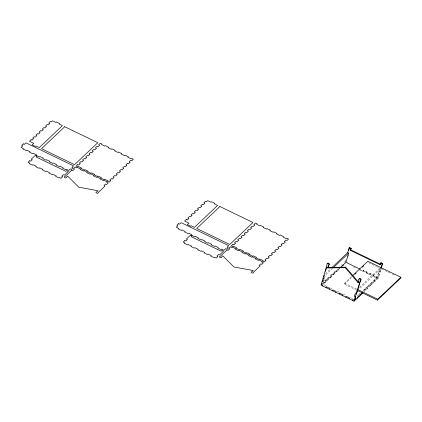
<?xml version="1.0" encoding="UTF-8"?>
<svg xmlns="http://www.w3.org/2000/svg" width="422" height="422" viewBox="0 0 422 422"><rect width="100%" height="100%" fill="white"/><g stroke="black" fill="none" stroke-linecap="round" stroke-linejoin="round"><path stroke-width="0.32" stroke-dasharray="2.11 1.58" d="M326.106 279.686L325.831 280.609L326.823 281.089L327.097 280.166L326.106 279.686L324.492 281.21L325.489 281.69L325.209 282.613L323.6 284.138L322.608 283.658L322.883 282.735L323.874 283.215L339.583 268.35M324.587 278.119L325.504 275.038L332.605 268.318M323.6 284.138L324.792 280.134M327.715 278.161L327.44 279.084L328.432 279.564L328.706 278.641L327.715 278.161L329.329 276.637L330.32 277.117L330.046 278.04L329.054 277.56L329.329 276.637M330.938 275.112L330.663 276.035L331.655 276.516L331.929 275.592L330.938 275.112L332.552 273.588L333.544 274.068L333.269 274.991L332.272 274.511L332.552 273.588M334.161 272.063L333.886 272.987L334.878 273.467L335.152 272.543L334.161 272.063L335.775 270.539L336.767 271.019L336.487 271.942L335.495 271.462L335.775 270.539M338.101 270.418L338.375 269.494L337.384 269.014L337.109 269.938L338.101 270.418L336.487 271.942M339.99 267.97L339.71 268.893L338.718 268.413L322.608 283.658M344.959 261.846L345.876 258.765M345.164 262.315L345.439 261.392L343.83 262.917M356.754 290.146L344.352 284.154L344.626 283.225L351.732 276.505M355.851 292.53L356.59 290.067M359.565 269.969L362.867 271.568L363.627 270.185L366.934 271.784L366.175 273.166L369.482 274.764L370.242 273.382L373.549 274.98L372.79 276.363L376.097 277.961L376.857 276.579L378.508 277.381L376.899 278.905L376.624 279.828L375.633 279.348L374.019 280.873L375.01 281.353L375.29 280.43L374.293 279.95L374.019 280.873M363.627 270.185L362.867 271.568M360.784 294.15L359.792 293.67L359.518 294.593L358.31 295.738M366.175 273.166L366.934 271.784M364.355 290.019L364.629 289.096L365.621 289.576L365.346 290.5L364.355 290.019L365.964 288.495L366.238 287.572L367.23 288.052L368.844 286.527L367.852 286.047L367.573 286.971L368.57 287.451L368.844 286.527M369.482 274.764L370.242 273.382M367.23 288.052L366.955 288.975L365.964 288.495M367.573 286.971L369.187 285.446L369.461 284.523L370.453 285.003L372.067 283.478L371.075 282.998L370.796 283.922L371.787 284.402L372.067 283.478M372.79 276.363L373.549 274.98M370.453 285.003L370.178 285.926L369.187 285.446M370.796 283.922L372.41 282.397L372.684 281.474L373.676 281.954L375.29 280.43M373.676 281.954L373.401 282.877L372.41 282.397M375.633 279.348L375.907 278.425L376.899 278.905M376.097 277.961L376.857 276.579M378.439 273.82L379.431 274.3L378.945 274.754L377.954 274.274L378.439 273.82L379.357 270.734L380.349 271.214L379.863 271.673L378.872 271.193L379.357 270.734M378.945 274.754L378.028 277.834L360.942 269.574M379.863 271.673L380.781 268.592L359.001 289.202M363.732 292.024L378.233 278.304L381.055 268.846M325.457 273.662L331.138 268.286M341.414 265.201L342.216 264.441M326.823 281.089L328.432 279.564M330.046 278.04L331.655 276.516M333.269 274.991L334.878 273.467M344.352 284.154L351.927 276.985M359.428 287.377L379.789 268.112L377.036 277.354L363.015 290.621L364.007 291.101L365.621 289.576M357.376 295.959L358.183 295.194M358.584 294.814L359.792 293.67M368.738 262.769L375.823 266.192M376.413 266.477L381.135 268.761M381.725 269.046L389.997 273.045M392.354 274.189L395.308 275.613M360.045 269.51L378.233 278.304M353.499 267.036L356.258 268.366M344.626 283.225L356.437 288.938M324.217 282.133L325.209 282.613M323.959 284.871L326.164 285.937M330.02 287.799L332.779 289.133M337.189 291.264L339.942 292.599M343.25 294.197L346.008 295.527M350.413 297.658L352.618 298.723"/><path stroke-width="0.63" d="M323.774 277.022L324.339 275.128M325.462 271.362L326.776 266.968M345.154 267.601L358.072 282.661L358.552 282.202L345.639 267.147L345.154 267.601L327.646 267.954L328.363 265.554L328.896 265.085A1.139 0.923 46.6 0 0 328.912 263.323A1.139 0.923 46.6 0 0 327.356 263.871M327.646 267.954L328.131 267.495L328.843 265.095M322.651 285.984L322.925 285.061L321.274 284.259L321.754 283.8M325.958 287.582L326.232 286.659L329.54 288.258L329.266 289.181M332.568 290.779L332.847 289.856L336.155 291.454L335.875 292.377M342.933 265.844L343.213 264.921M347.675 252.72L349.089 247.983L349.574 247.524L351.225 248.326L350.286 250.32L380.048 264.71L380.533 264.251L350.766 249.866M348.693 250.489L349.574 247.524M331.613 267.838L347.712 252.604L348.704 253.084L345.95 262.326L340.791 267.205M350.286 250.32L351.225 248.326M339.183 293.976L339.462 293.053L342.764 294.651L342.49 295.579L342.975 295.12M345.797 297.178L346.072 296.249L349.379 297.853L349.105 298.776M352.412 300.374L352.686 299.451L354.343 300.248L355.952 298.723L355.677 299.646M358.072 282.661L358.784 280.261A1.139 0.923 46.6 0 1 359.143 278.905A1.139 0.923 46.6 0 1 360.546 279.586A1.139 0.923 46.6 0 1 360.156 280.894L354.063 301.171L320.994 285.182L327.008 264.863A1.139 0.923 46.6 0 1 327.398 263.56A1.139 0.923 46.6 0 1 328.801 264.235A1.139 0.923 46.6 0 1 328.411 265.543L328.363 265.554M354.823 299.789L355.741 296.708L355.261 297.167L354.269 296.687L355.187 293.606L356.179 294.087L356.664 293.628L360.594 280.445A1.139 0.923 46.6 0 0 360.657 278.673A1.139 0.923 46.6 0 0 359.106 279.216M357.286 298.122L357.566 297.199L359.175 295.674L358.9 296.597M360.509 295.073L360.784 294.15L362.398 292.625L362.123 293.548M380.048 264.71L380.992 262.711L382.643 263.513L381.23 268.255M380.686 263.739L380.992 262.711M380.924 268.118L382.158 263.972L382.643 263.513M357.344 290.431L377.421 300.142L377.695 299.214L400.9 277.259L367.831 261.271L352.676 275.608M400.9 277.259L400.626 278.182L377.421 300.142M333.079 267.87L348.704 253.084M347.786 256.165L348.271 255.706M322.672 280.72L322.192 281.179L323.183 281.659L324.101 278.578L323.11 278.098M347.095 262.189L346.61 262.648L359.839 269.041M354.77 274.295L356.189 272.95M362.345 267.126L363.764 265.781M360.108 280.904L360.641 280.435M354.063 301.171L362.925 292.789M328.131 267.495L345.639 267.147M349.089 247.983L350.745 248.78M380.507 263.17L382.158 263.972M357.619 289.508L377.695 299.214M23.331 143.897L21.717 145.421L22.709 145.901L21.1 147.426L23.416 148.544L22.93 149.003L26.238 150.601L26.723 150.142L30.031 151.741L29.545 152.2L32.853 153.798L33.338 153.339L36.64 154.937L36.16 155.396L39.468 156.995L39.948 156.536L43.255 158.134L42.775 158.593L46.082 160.191L46.562 159.738L49.87 161.336L49.39 161.79L52.692 163.388L53.177 162.934L56.485 164.533L55.999 164.991L59.307 166.59L59.792 166.131L63.1 167.729L62.614 168.188L65.922 169.786L66.407 169.327L68.723 170.446L70.332 168.921L71.323 169.401L72.937 167.877L71.94 167.397L73.555 165.872L25.932 142.852L24.323 144.377L23.331 143.897M31.059 139.708L29.445 141.233L33.744 143.311L32.135 144.836L35.443 146.439L35.923 145.98L39.23 147.579L62.435 125.624L59.127 124.026L59.613 123.567L56.305 121.969L55.82 122.427L52.513 120.829L51.384 121.895L50.392 121.415L48.783 122.939L49.775 123.419L48.161 124.944L47.169 124.464L45.56 125.988L46.552 126.468L44.943 127.993L43.946 127.513L42.337 129.037L43.329 129.517L41.72 131.042L40.728 130.562L39.114 132.086L40.106 132.566L38.497 134.09L37.505 133.61L35.891 135.135L36.883 135.615L35.274 137.139L34.282 136.659L32.668 138.184L33.66 138.664L32.051 140.188L31.059 139.708M64.719 126.727L41.52 148.686L74.588 164.67L97.788 142.715L64.719 126.727M29.635 160.745L28.026 162.27L29.677 163.066L29.197 163.525L32.505 165.123L32.985 164.664L36.292 166.263L35.812 166.722L39.119 168.32L39.599 167.861L42.907 169.465L42.422 169.918L45.729 171.517L46.214 171.063L49.522 172.661L49.036 173.115L52.344 174.719L52.829 174.26L56.137 175.858L55.651 176.317L58.959 177.915L59.444 177.456L61.095 178.258L62.709 176.734L61.717 176.254L63.326 174.729L64.318 175.209L68.348 171.395L66.692 170.593L65.885 171.358L36.123 156.968L36.93 156.203L35.279 155.407L31.249 159.221L32.241 159.695L30.632 161.22L29.635 160.745M71.93 170.066L64.977 176.586A1.139 0.601 16.6 0 0 64.297 177.229A1.139 0.601 16.6 0 0 65.7 177.91A1.139 0.601 16.6 0 0 66.381 177.261L67.61 176.043L78.793 187.21L98.036 190.755L96.728 191.936A1.139 0.601 16.6 0 0 96.042 192.58A1.139 0.601 16.6 0 0 97.445 193.26A1.139 0.601 16.6 0 0 98.131 192.611L104.999 186.055L104.007 185.575L105.616 184.05L106.608 184.53L108.222 183.006L106.566 182.209L107.051 181.75L103.743 180.152L103.258 180.605L99.951 179.007L100.436 178.553L97.129 176.955L96.643 177.409L93.341 175.81L93.821 175.352L90.514 173.753L90.034 174.212L86.726 172.614L87.206 172.155L83.899 170.557L83.419 171.015L80.111 169.417L80.597 168.958L77.289 167.36L76.804 167.819L75.153 167.017L73.539 168.542L74.53 169.022L72.922 170.546L71.93 170.066M77.727 164.58L76.118 166.104L77.769 166.901L78.255 166.447L81.562 168.046L81.077 168.499L84.384 170.098L84.869 169.644L88.177 171.242L87.692 171.701L90.999 173.3L91.484 172.841L94.786 174.439L94.306 174.898L97.614 176.496L98.094 176.037L101.401 177.636L100.921 178.095L104.229 179.693L104.709 179.234L108.016 180.832L107.531 181.291L109.187 182.093L110.796 180.569L109.804 180.088L111.419 178.564L112.41 179.044L114.019 177.52L113.027 177.04L114.642 175.515L115.633 175.995L117.242 174.465L116.25 173.991L117.865 172.466L118.856 172.941L120.465 171.416L119.473 170.936L121.088 169.412L122.079 169.892L123.688 168.367L122.696 167.887L124.305 166.363L125.302 166.843L126.911 165.318L125.92 164.838L127.528 163.314L128.52 163.794L130.134 162.27L129.143 161.79L130.751 160.265L131.743 160.745L133.357 159.221L131.701 158.424L131.221 158.878L127.913 157.279L128.393 156.82L125.091 155.222L124.606 155.681L121.299 154.083L121.784 153.624L118.476 152.025L117.991 152.484L114.684 150.886L115.169 150.427L111.862 148.829L111.376 149.288L108.069 147.689L108.554 147.231L105.247 145.632L104.761 146.091L101.454 144.488L101.939 144.034L100.288 143.232L98.674 144.757L99.666 145.237L98.057 146.761L97.065 146.281L95.451 147.805L96.443 148.286L94.834 149.81L93.842 149.33L92.228 150.854L93.22 151.334L91.611 152.859L90.619 152.379L89.005 153.903L90.002 154.383L88.388 155.908L87.396 155.428L85.787 156.952L86.779 157.432L85.165 158.957L84.173 158.482L82.564 160.007L83.556 160.481L81.942 162.011L80.95 161.531L79.341 163.056L80.333 163.536L78.719 165.06L77.727 164.58M178.517 223.692L176.908 225.216L177.899 225.696L176.285 227.221L178.601 228.339L178.116 228.798L181.423 230.396L181.908 229.937L185.216 231.536L184.73 231.994L188.038 233.593L188.523 233.134L191.831 234.732L191.345 235.191L194.653 236.789L195.138 236.331L198.445 237.934L197.96 238.388L201.268 239.986L201.753 239.532L205.055 241.131L204.575 241.584L207.882 243.188L208.362 242.729L211.67 244.327L211.19 244.786L214.497 246.385L214.977 245.926L218.285 247.524L217.799 247.983L221.107 249.581L221.592 249.122L223.908 250.241L225.517 248.716L226.508 249.196L228.123 247.672L227.131 247.192L228.74 245.667L181.122 222.647L179.508 224.172L178.517 223.692M186.244 219.503L184.636 221.033L188.935 223.111L187.321 224.636L190.628 226.234L191.113 225.775L194.421 227.374L217.62 205.419L214.313 203.821L214.798 203.362L211.491 201.763L211.005 202.222L207.698 200.624L206.574 201.69L205.583 201.21L203.968 202.734L204.96 203.214L203.351 204.739L202.36 204.259L200.745 205.783L201.737 206.263L200.128 207.788L199.137 207.307L197.522 208.832L198.514 209.312L196.905 210.836L195.913 210.356L194.299 211.881L195.291 212.361L193.682 213.885L192.69 213.405L191.076 214.93L192.073 215.41L190.459 216.934L189.467 216.454L187.859 217.979L188.85 218.459L187.236 219.983L186.244 219.503M219.909 206.527L196.705 228.481L229.774 244.47L252.978 222.51L219.909 206.527M184.825 240.54L183.211 242.064L184.868 242.861L184.382 243.32L187.69 244.918L188.175 244.459L191.482 246.058L190.997 246.517L194.305 248.115L194.785 247.661L198.092 249.26L197.612 249.713L200.919 251.312L201.399 250.858L204.707 252.456L204.227 252.915L207.529 254.513L208.014 254.055L211.322 255.653L210.836 256.112L214.144 257.71L214.629 257.251L216.28 258.053L217.894 256.529L216.903 256.048L218.512 254.524L219.503 255.004L223.533 251.19L221.882 250.388L221.075 251.153L191.314 236.763L192.115 236.003L190.464 235.202L186.434 239.016L187.426 239.496L185.817 241.02L184.825 240.54M227.115 249.861L220.168 256.381A1.139 0.601 16.6 0 0 219.482 257.03A1.139 0.601 16.6 0 0 220.885 257.705A1.139 0.601 16.6 0 0 221.571 257.061L222.8 255.837L233.983 267.005L253.221 270.549L251.913 271.731A1.139 0.601 16.6 0 0 251.227 272.375A1.139 0.601 16.6 0 0 252.63 273.055A1.139 0.601 16.6 0 0 253.316 272.406L260.184 265.849L259.192 265.369L260.801 263.845L261.798 264.325L263.407 262.8L261.756 262.004L262.236 261.545L258.929 259.947L258.449 260.406L255.141 258.802L255.621 258.348L252.314 256.75L251.834 257.204L248.526 255.605L249.006 255.152L245.704 253.548L245.219 254.007L241.911 252.409L242.397 251.95L239.089 250.351L238.604 250.81L235.297 249.212L235.782 248.753L232.475 247.155L231.989 247.614L230.338 246.812L228.724 248.336L229.716 248.816L228.107 250.341L227.115 249.861M232.918 244.375L231.303 245.899L232.96 246.696L233.44 246.242L236.747 247.841L236.262 248.294L239.569 249.898L240.055 249.439L243.362 251.037L242.877 251.496L246.184 253.094L246.67 252.636L249.977 254.234L249.492 254.693L252.799 256.291L253.284 255.832L256.592 257.431L256.107 257.889L259.414 259.488L259.899 259.029L263.201 260.627L262.721 261.086L264.372 261.888L265.987 260.363L264.995 259.883L266.604 258.359L267.595 258.839L269.21 257.315L268.218 256.834L269.827 255.31L270.818 255.79L272.433 254.266L271.436 253.786L273.05 252.261L274.042 252.741L275.65 251.217L274.659 250.737L276.273 249.212L277.265 249.687L278.873 248.162L277.882 247.688L279.496 246.158L280.488 246.638L282.096 245.113L281.105 244.633L282.719 243.109L283.711 243.589L285.319 242.064L284.328 241.584L285.942 240.06L286.934 240.54L288.542 239.016L286.891 238.219L286.406 238.673L283.099 237.074L283.584 236.621L280.277 235.017L279.791 235.476L276.484 233.878L276.969 233.419L273.662 231.82L273.176 232.279L269.869 230.681L270.354 230.222L267.047 228.624L266.567 229.083L263.259 227.484L263.739 227.025L260.432 225.427L259.952 225.886L256.645 224.288L257.125 223.829L255.474 223.027L253.865 224.551L254.856 225.031L253.242 226.556L252.25 226.076L250.642 227.6L251.633 228.08L250.019 229.605L249.027 229.125L247.419 230.649L248.41 231.129L246.796 232.654L245.804 232.174L244.196 233.704L245.187 234.178L243.573 235.703L242.581 235.228L240.973 236.753L241.964 237.227L240.35 238.757L239.358 238.277L237.75 239.802L238.741 240.282L237.132 241.806L236.135 241.326L234.526 242.85L235.518 243.33L233.909 244.855L232.918 244.375"/></g></svg>
